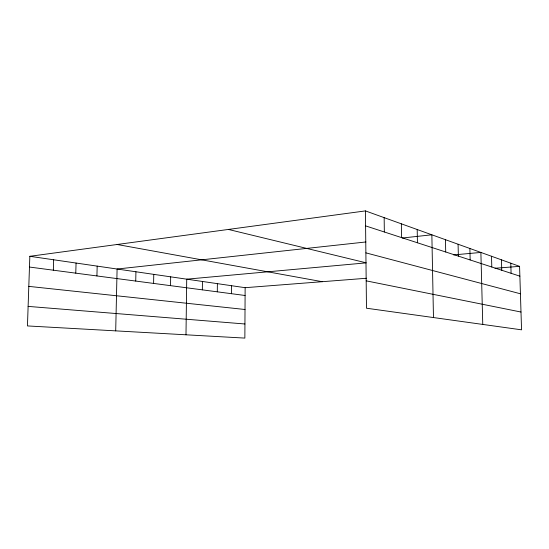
<?xml version="1.0" encoding="UTF-8"?>
<svg xmlns="http://www.w3.org/2000/svg" width="549" height="549" viewBox="0 0 549 549"><rect width="100%" height="100%" fill="white"/><g stroke="black" fill="none" stroke-linecap="round" stroke-linejoin="round"><path stroke-width="0.82" d="M29.838 256.301L245.135 287.69L244.861 338.095L27.45 325.928L29.838 256.301L365.435 210.905L519.574 266.354L521.55 329.832L366.471 308.215L365.435 210.905M231.534 293.701L231.589 285.72M217.301 291.828L217.377 283.648M202.348 289.851L202.437 281.465M185.987 334.801L186.722 279.173L366.279 262.854L228.411 229.441M170.533 285.658L170.67 276.833M153.603 283.421L153.761 274.37M135.74 281.067L135.926 271.769M115.702 330.869L117.095 269.024L365.936 241.965M96.926 275.948L97.173 266.121M75.776 273.162L76.064 263.04M53.335 270.197L53.658 259.773M402.232 238.019L431.857 234.8L433.47 317.555M453.598 254.914L480.883 252.437L482.763 324.425M245.135 287.69L366.526 278.254M495.013 268.262L519.574 266.354M28.116 306.397L244.943 323.985M28.802 286.379L245.019 309.499M29.468 267.047L245.094 295.492M117.136 244.49L322.229 281.699M366.183 280.848L520.994 312.031M365.881 252.856L520.425 293.784M365.593 225.879L519.876 276.161M510.79 263.191L511.092 273.299M501.45 259.835L501.752 270.252M491.506 256.253L491.801 267.013M469.875 248.477L470.157 259.958M458.086 244.236L458.36 256.115M445.445 239.687L445.713 251.991M417.199 229.523L417.432 242.775M401.353 223.827L401.566 237.6M384.156 217.637L384.341 231.994"/></g></svg>
